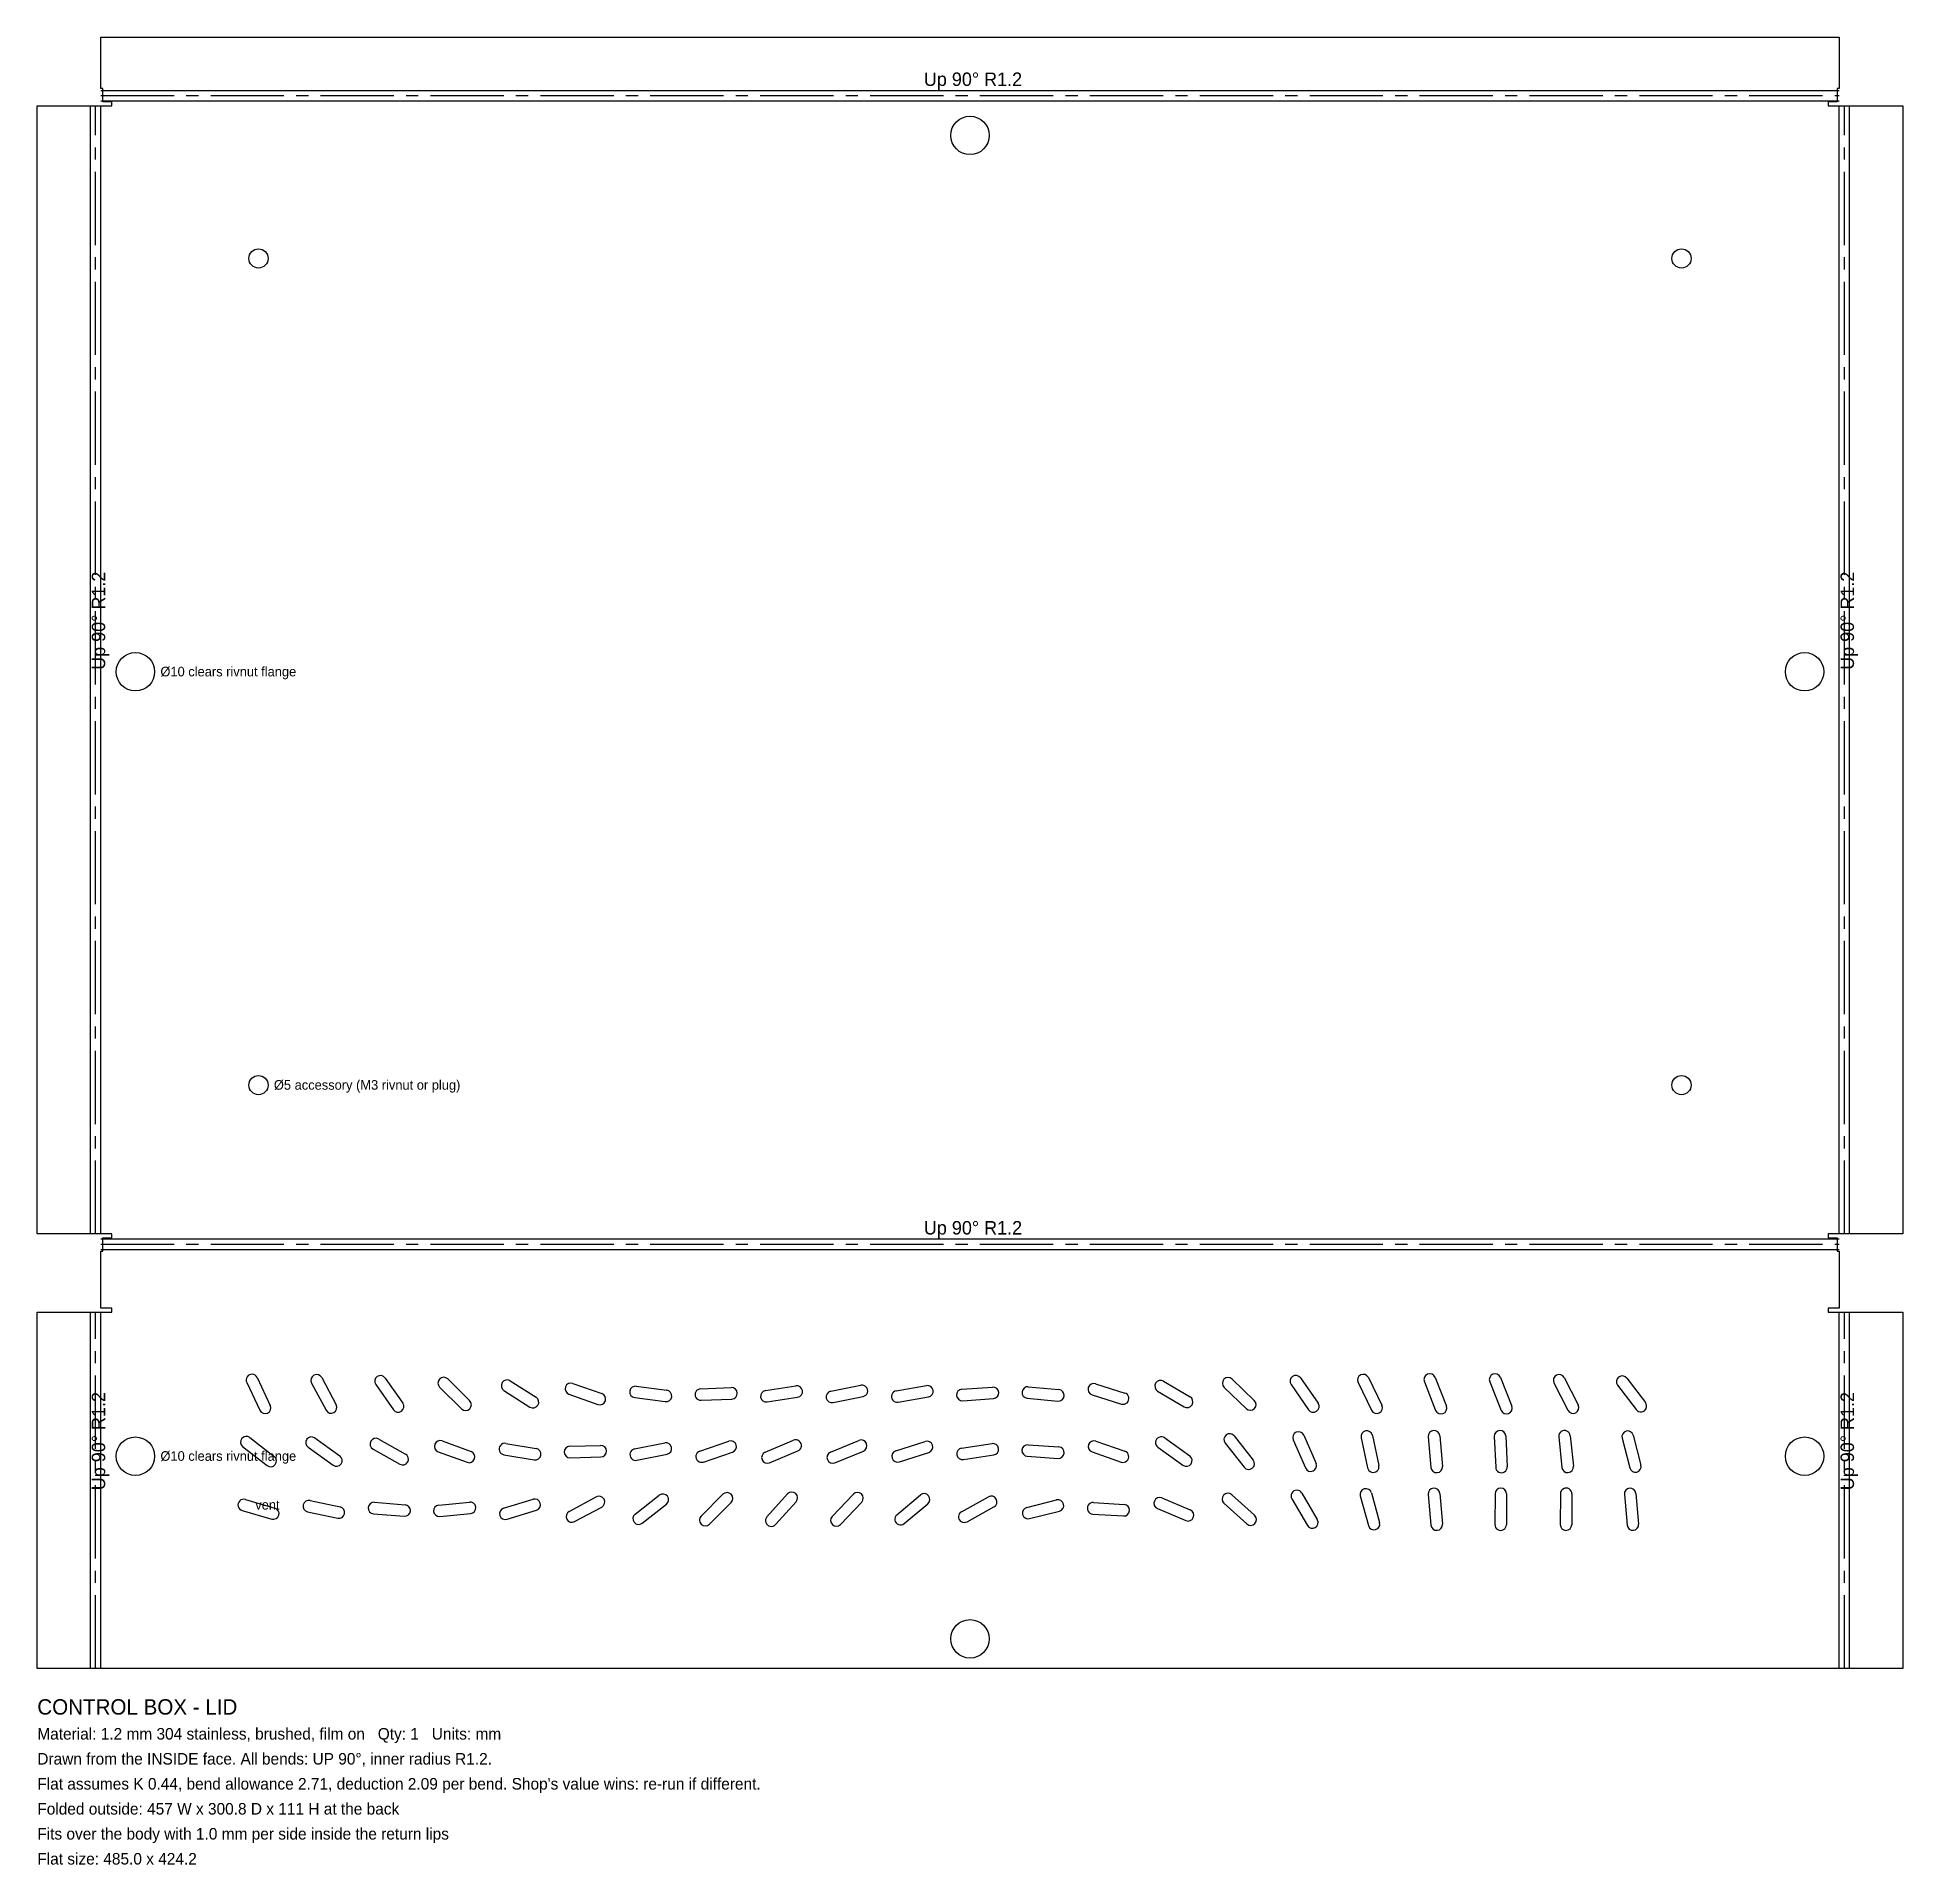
# Model space of a CAD drawing. Header units: millimetres. Extents: x -243 to 243, y -310 to 165.
import ezdxf

# ---------------------------------------------------------------- set-up
doc = ezdxf.new("R2010")
doc.units = ezdxf.units.MM
doc.linetypes.add('CENTER2', pattern=[28.575, 19.05, -3.175, 3.175, -3.175])
for name, color, linetype in [('Bend Center', 1, 'CENTER2'), ('Bend Notes', 3, 'CONTINUOUS'), ('Leaders', 5, 'CONTINUOUS'), ('Title', 7, 'CONTINUOUS'), ('Visible', 7, 'CONTINUOUS'), ('Visible Narrow', 8, 'CONTINUOUS')]:
    doc.layers.add(name, color=color, linetype=linetype)

msp = doc.modelspace()

# ---------------------------------------------------------------- linework, layer by layer
at = {"layer": 'Bend Center'}
for p, q in [((-227.3572, -146.2), (-227.3572, 147.2)), ((-226, 149.8572), (226, 149.8572)), ((227.3572, -146.2), (227.3572, 147.2)), ((-226, -148.8572), (226, -148.8572)), ((-227.3572, -259.2143), (-227.3572, -166.5143)), ((227.3572, -259.2143), (227.3572, -166.5143))]:
    msp.add_line(p, q, dxfattribs=at)
at = {"layer": 'Visible'}
for p, q in [((-226, 151.7143), (-226, 165.0143)), ((-226, 165.0143), (226, 165.0143)), ((226, 165.0143), (226, 151.7143)), ((-225.5, 151.7143), (-226, 151.7143)), ((-225.5, 148.2), (-225.5, 151.7143)), ((226, 151.7143), (225.5, 151.7143)), ((225.5, 151.7143), (225.5, 148.2)), ((-242.5143, -146.2), (-242.5143, 147.2)), ((-242.5143, 147.2), (-229.2143, 147.2)), ((-229.2143, 147.2), (-228.7143, 147.2)), ((-228.7143, 147.2), (-226, 147.2)), ((-226, 147.2), (-223.1, 147.2)), ((-223.1, 148.2), (-225.5, 148.2)), ((-223.1, 147.2), (-223.1, 148.2)), ((225.5, 148.2), (223.1, 148.2)), ((223.1, 148.2), (223.1, 147.2)), ((223.1, 147.2), (226, 147.2)), ((226, 147.2), (228.7143, 147.2)), ((228.7143, 147.2), (229.2143, 147.2)), ((229.2143, 147.2), (242.5143, 147.2)), ((242.5143, 147.2), (242.5143, -146.2)), ((-229.2143, -146.2), (-242.5143, -146.2)), ((-228.7143, -146.2), (-229.2143, -146.2)), ((-226, -146.2), (-228.7143, -146.2)), ((-223.1, -146.2), (-226, -146.2)), ((-225.5, -150.7143), (-225.5, -147.2)), ((-225.5, -147.2), (-223.1, -147.2)), ((-223.1, -147.2), (-223.1, -146.2)), ((226, -146.2), (223.1, -146.2)), ((223.1, -146.2), (223.1, -147.2)), ((223.1, -147.2), (225.5, -147.2)), ((225.5, -147.2), (225.5, -150.7143)), ((228.7143, -146.2), (226, -146.2)), ((229.2143, -146.2), (228.7143, -146.2)), ((242.5143, -146.2), (229.2143, -146.2)), ((-226, -165.5143), (-226, -150.7143)), ((-226, -150.7143), (-225.5, -150.7143)), ((225.5, -150.7143), (226, -150.7143)), ((226, -150.7143), (226, -165.5143)), ((-242.5143, -259.2143), (-242.5143, -166.5143)), ((-242.5143, -166.5143), (-229.2143, -166.5143)), ((-229.2143, -166.5143), (-228.7143, -166.5143)), ((-228.7143, -166.5143), (-226, -166.5143)), ((-223.1, -165.5143), (-226, -165.5143)), ((-226, -166.5143), (-223.1, -166.5143)), ((-223.1, -166.5143), (-223.1, -165.5143)), ((226, -165.5143), (223.1, -165.5143)), ((223.1, -165.5143), (223.1, -166.5143)), ((223.1, -166.5143), (226, -166.5143)), ((226, -166.5143), (228.7143, -166.5143)), ((228.7143, -166.5143), (229.2143, -166.5143)), ((229.2143, -166.5143), (242.5143, -166.5143)), ((242.5143, -166.5143), (242.5143, -259.2143)), ((-185.3516, -183.5568), (-181.9356, -190.7908)), ((-168.5525, -183.5782), (-164.7983, -190.6426)), ((-152.064, -183.677), (-147.4779, -190.2319)), ((-135.7856, -183.9334), (-130.1028, -189.5642)), ((68.1484, -183.9645), (73.9265, -189.4974)), ((85.9557, -183.6719), (90.5106, -190.2487)), ((103.5868, -183.5624), (107.1071, -190.7462)), ((120.926, -183.543), (123.8643, -190.9839)), ((137.9088, -183.5433), (140.8771, -190.9723)), ((154.5116, -183.5703), (158.1586, -190.6907)), ((170.76, -183.7263), (175.6223, -190.079)), ((-188.0644, -184.8378), (-184.6484, -192.0718)), ((-171.2017, -184.986), (-167.4475, -192.0505)), ((-154.5221, -185.3968), (-149.936, -191.9517)), ((-137.8972, -186.0645), (-132.2144, -191.6953)), ((-121.1806, -186.9353), (-114.4282, -191.2255)), ((-119.5718, -184.4032), (-112.8194, -188.6934)), ((-104.2713, -187.8905), (-96.7318, -190.5655)), ((-103.2682, -185.0632), (-95.7287, -187.7381)), ((-87.1615, -188.7796), (-79.2299, -189.8235)), ((-86.7701, -185.8052), (-78.8385, -186.8491)), ((-70.0581, -186.4795), (-62.0648, -186.1517)), ((-69.9352, -189.477), (-61.9419, -189.1491)), ((-53.1843, -186.9532), (-45.2812, -185.7118)), ((-52.7188, -189.9169), (-44.8157, -188.6754)), ((-36.2189, -187.1429), (-28.3799, -185.5461)), ((-35.6201, -190.0826), (-27.7811, -188.4857)), ((-19.1971, -187.0177), (-11.314, -185.6549)), ((-18.686, -189.9738), (-10.8029, -188.611)), ((-2.0941, -186.5945), (5.8867, -186.0413)), ((-1.8867, -189.5873), (6.0941, -189.0342)), ((14.8762, -188.9297), (22.8404, -189.6856)), ((15.1596, -185.9431), (23.1238, -186.699)), ((31.7346, -188.0514), (39.3695, -190.4404)), ((32.6305, -185.1883), (40.2654, -187.5773)), ((48.7939, -187.067), (55.6776, -191.1431)), ((50.3224, -184.4856), (57.2061, -188.5617)), ((66.0735, -186.1313), (71.8516, -191.6642)), ((83.4894, -185.38), (88.0443, -191.9567)), ((100.8929, -184.8825), (104.4132, -192.0663)), ((118.1357, -184.6448), (121.074, -192.0857)), ((135.1229, -184.6564), (138.0912, -192.0854)), ((151.8414, -184.938), (155.4884, -192.0583)), ((168.3777, -185.5497), (173.24, -191.9024)), ((68.7122, -198.7411), (73.6486, -205.0364)), ((86.7784, -198.5481), (89.9722, -205.8829)), ((104.6312, -198.5892), (106.3026, -206.4127)), ((122.1574, -198.7021), (122.8319, -206.6736)), ((139.3134, -198.7492), (139.6834, -206.7407)), ((156.084, -198.6822), (156.9003, -206.6404)), ((172.4624, -198.5674), (174.4441, -206.3181)), ((-189.0767, -201.5374), (-182.7682, -206.457)), ((-187.2318, -199.1717), (-180.9233, -204.0913)), ((-172.1251, -201.7038), (-165.6222, -206.3634)), ((-170.3778, -199.2652), (-163.8749, -203.9249)), ((-155.2212, -202.1572), (-148.2518, -206.085)), ((-153.7482, -199.5436), (-146.7788, -203.4715)), ((-138.2719, -202.8356), (-130.7674, -205.6073)), ((-137.2326, -200.0214), (-129.7281, -202.7931)), ((-121.1924, -203.6354), (-113.3015, -204.9524)), ((-120.6985, -200.6763), (-112.8076, -201.9933)), ((-104.0396, -201.4246), (-96.0427, -201.2052)), ((-87.2181, -202.1381), (-79.3773, -200.5503)), ((-86.6227, -205.0784), (-78.7819, -203.4906)), ((-70.2701, -202.6876), (-62.6995, -200.1021)), ((-69.3005, -205.5266), (-61.7299, -202.9411)), ((-53.2689, -202.9781), (-45.8914, -199.884)), ((-52.1086, -205.7446), (-44.7311, -202.6506)), ((-36.2697, -202.9558), (-28.8761, -199.9003)), ((-35.1239, -205.7284), (-27.7303, -202.6729)), ((-19.2667, -202.6016), (-11.6455, -200.1691)), ((-18.3545, -205.4595), (-10.7333, -203.0271)), ((-2.1808, -201.9363), (5.7273, -200.7269)), ((-1.7273, -204.9018), (6.1808, -203.6924)), ((15.112, -201.0441), (23.0933, -201.5916)), ((31.7293, -202.9205), (39.2874, -205.5425)), ((32.7126, -200.0862), (40.2707, -202.7082)), ((48.8747, -201.7043), (55.3782, -206.3632)), ((50.6218, -199.2655), (57.1253, -203.9244)), ((66.3514, -200.5922), (71.2878, -206.8876)), ((84.0278, -199.7457), (87.2216, -207.0806)), ((101.6974, -199.216), (103.3688, -207.0395)), ((119.1681, -198.9551), (119.8426, -206.9266)), ((136.3166, -198.888), (136.6866, -206.8794)), ((153.0997, -198.9883), (153.916, -206.9465)), ((169.5559, -199.3106), (171.5376, -207.0612)), ((-103.9573, -204.4235), (-95.9604, -204.2041)), ((14.9067, -204.0371), (22.888, -204.5845)), ((-189.2596, -218.14), (-181.5766, -220.3698)), ((-188.4234, -215.2589), (-180.7404, -217.4887)), ((-171.5959, -215.5079), (-163.7742, -217.1877)), ((-154.8696, -216.0044), (-146.8944, -216.6336)), ((-138.1282, -216.7153), (-130.1671, -215.9279)), ((-121.2642, -217.5559), (-113.6173, -215.2052)), ((-120.3827, -220.4234), (-112.7358, -218.0728)), ((-104.2322, -218.3964), (-97.1941, -214.593)), ((-102.8059, -221.0357), (-95.7678, -217.2323)), ((-87.0728, -219.1036), (-80.7791, -214.165)), ((-85.2209, -221.4637), (-78.9272, -216.5251)), ((-69.8893, -219.5817), (-64.2318, -213.9255)), ((-67.7682, -221.7032), (-62.1107, -216.047)), ((-52.7923, -219.7812), (-47.4361, -213.8389)), ((-50.5639, -221.7898), (-45.2077, -215.8474)), ((-35.8454, -219.6752), (-30.3263, -213.8838)), ((-33.6737, -221.7448), (-28.1546, -215.9535)), ((-19.0288, -219.2352), (-12.8989, -214.0948)), ((-17.1011, -221.5339), (-10.9712, -216.3935)), ((-2.2256, -218.442), (4.771, -214.5629)), ((-0.771, -221.0657), (6.2256, -217.1867)), ((14.755, -217.3351), (22.5135, -215.3842)), ((32.103, -216.064), (40.087, -216.5707)), ((48.7315, -217.641), (56.102, -220.7516)), ((49.898, -214.8771), (57.2685, -217.9876)), ((66.0269, -216.2445), (71.9612, -221.6095)), ((68.0388, -214.0191), (73.9731, -219.3841)), ((83.6908, -215.1127), (87.7168, -222.0258)), ((86.2832, -213.6029), (90.3092, -220.516)), ((101.4825, -214.3629), (103.6273, -222.07)), ((104.3727, -213.5586), (106.5175, -221.2658)), ((119.1516, -213.9629), (119.8602, -221.9315)), ((122.1398, -213.6972), (122.8484, -221.6657)), ((136.5248, -213.8051), (136.4753, -221.805)), ((139.5247, -213.8237), (139.4752, -221.8236)), ((153.5248, -213.8051), (153.4752, -221.805)), ((156.5248, -213.8237), (156.4752, -221.8236)), ((170.156, -213.9608), (170.8555, -221.9302)), ((173.1445, -213.6985), (173.844, -221.6679)), ((-172.2258, -218.441), (-164.4041, -220.1208)), ((-155.1056, -218.9951), (-147.1304, -219.6243)), ((-137.8329, -219.7007), (-129.8718, -218.9134)), ((15.4865, -220.2445), (23.245, -218.2936)), ((31.913, -219.058), (39.897, -219.5646)), ((-228.7143, -259.2143), (-242.5143, -259.2143)), ((-226, -259.2143), (-228.7143, -259.2143)), ((226, -259.2143), (-226, -259.2143)), ((228.7143, -259.2143), (226, -259.2143)), ((242.5143, -259.2143), (228.7143, -259.2143))]:
    msp.add_line(p, q, dxfattribs=at)
for centre, radius in [((0, 139.5), 5), ((-185, 107.5), 2.5), ((185, 107.5), 2.5), ((-217, 0), 5), ((217, 0), 5), ((-185, -107.5), 2.5), ((185, -107.5), 2.5), ((-217, -204.0143), 5), ((217, -204.0143), 5), ((0, -251.5143), 5)]:
    msp.add_circle(centre, radius, dxfattribs=at)
for centre, start, end in [((-186.708, -184.1973), 25.2775, 205.2775), ((-169.8771, -184.2821), 27.987, 207.987), ((-153.2931, -184.5369), 34.9785, 214.9785), ((-136.8414, -184.9989), 45.2634, 225.2634), ((-120.3762, -185.6692), 57.5697, 237.5697), ((49.5582, -185.7763), 59.3684, 239.3684), ((67.1109, -185.0479), 46.242, 226.242), ((84.7226, -184.526), 34.7055, 214.7055), ((102.2398, -184.2224), 26.1065, 206.1065), ((119.5309, -184.0939), 21.5479, 201.5479), ((136.5159, -184.0999), 21.7793, 201.7793), ((153.1765, -184.2542), 27.1213, 207.1213), ((169.5688, -184.638), 37.4303, 217.4303), ((-113.6238, -189.9594), 237.5697, 57.5697), ((-103.7698, -186.4769), 70.4661, 250.4661), ((-96.2302, -189.1518), 250.4661, 70.4661), ((-86.9658, -187.2924), 82.5022, 262.5022), ((-79.0342, -188.3363), 262.5022, 82.5022), ((-69.9966, -187.9783), 92.3489, 272.3489), ((-62.0034, -187.6504), 272.3489, 92.3489), ((-52.9515, -188.4351), 98.9275, 278.9275), ((-45.0485, -187.1936), 278.9275, 98.9275), ((-35.9195, -188.6127), 101.5137, 281.5137), ((-28.0805, -187.0159), 281.5137, 101.5137), ((-18.9415, -188.4957), 99.8081, 279.8081), ((-11.0585, -187.1329), 279.8081, 99.8081), ((-1.9904, -188.0909), 93.9651, 273.9651), ((5.9904, -187.5377), 273.9651, 93.9651), ((15.0179, -187.4364), 84.5785, 264.5785), ((22.9821, -188.1923), 264.5785, 84.5785), ((32.1825, -186.6198), 72.6246, 252.6246), ((39.8175, -189.0089), 252.6246, 72.6246), ((56.4418, -189.8524), 239.3684, 59.3684), ((-183.292, -191.4313), 205.2775, 25.2775), ((-166.1229, -191.3466), 207.987, 27.987), ((-148.7069, -191.0918), 214.9785, 34.9785), ((-131.1586, -190.6297), 225.2634, 45.2634), ((72.8891, -190.5808), 226.242, 46.242), ((89.2774, -191.1027), 214.7055, 34.7055), ((105.7602, -191.4062), 206.1065, 26.1065), ((122.4691, -191.5348), 201.5479, 21.5479), ((139.4841, -191.5288), 201.7793, 21.7793), ((156.8235, -191.3745), 207.1213, 27.1213), ((174.4312, -190.9907), 217.4303, 37.4303), ((-188.1543, -200.3545), 52.0519, 232.0519), ((67.5318, -199.6666), 38.1012, 218.1012), ((85.4031, -199.1469), 23.5294, 203.5294), ((103.1643, -198.9026), 12.0596, 192.0596), ((120.6627, -198.8286), 4.8371, 184.8371), ((137.815, -198.8186), 2.6506, 182.6506), ((154.5918, -198.8352), 5.8565, 185.8565), ((171.0091, -198.939), 14.3425, 194.3425), ((-171.2515, -200.4845), 54.3766, 234.3766), ((-154.4847, -200.8504), 60.5947, 240.5947), ((-147.5153, -204.7783), 240.5947, 60.5947), ((-137.7523, -201.4285), 69.729, 249.729), ((-130.2477, -204.2002), 249.729, 69.729), ((-120.9454, -202.1558), 80.5244, 260.5244), ((-113.0546, -203.4728), 260.5244, 80.5244), ((-103.9985, -202.9241), 91.5718, 271.5718), ((-96.0015, -202.7046), 271.5718, 91.5718), ((-86.9204, -203.6083), 101.4481, 281.4481), ((-79.0796, -202.0204), 281.4481, 101.4481), ((-69.7853, -204.1071), 108.8561, 288.8561), ((-62.2147, -201.5216), 288.8561, 108.8561), ((-52.6887, -204.3614), 112.7528, 292.7528), ((-45.3113, -201.2673), 292.7528, 112.7528), ((-35.6968, -204.3421), 112.4535, 292.4535), ((-28.3032, -201.2866), 292.4535, 112.4535), ((-18.8106, -204.0306), 107.7013, 287.7013), ((-11.1894, -201.5981), 287.7013, 107.7013), ((-1.954, -203.4191), 98.6954, 278.6954), ((5.954, -202.2096), 278.6954, 98.6954), ((15.0094, -202.5406), 86.0763, 266.0763), ((22.9906, -203.088), 266.0763, 86.0763), ((32.2209, -201.5033), 70.8678, 250.8678), ((39.7791, -204.1253), 250.8678, 70.8678), ((49.7483, -200.4849), 54.383, 234.383), ((-181.8457, -205.2741), 232.0519, 52.0519), ((-164.7485, -205.1442), 234.3766, 54.3766), ((56.2517, -205.1438), 234.383, 54.383), ((72.4682, -205.962), 218.1012, 38.1012), ((88.5969, -206.4818), 203.5294, 23.5294), ((104.8357, -206.7261), 192.0596, 12.0596), ((121.3373, -206.8001), 184.8371, 4.8371), ((138.185, -206.8101), 182.6506, 2.6506), ((155.4082, -206.7935), 185.8565, 5.8565), ((172.9909, -206.6897), 194.3425, 14.3425), ((-46.3219, -214.8432), 317.9698, 137.9698), ((84.987, -214.3578), 30.2161, 210.2161), ((102.9276, -213.9608), 15.551, 195.551), ((120.6457, -213.8301), 5.0818, 185.0818), ((138.0248, -213.8144), 359.6451, 179.6451), ((155.0248, -213.8144), 359.645, 179.645), ((171.6502, -213.8297), 5.0164, 185.0164), ((-188.8415, -216.6995), 73.8162, 253.8162), ((-181.1585, -218.9292), 253.8162, 73.8162), ((-171.9108, -216.9744), 77.8789, 257.8789), ((-164.0892, -218.6542), 257.8789, 77.8789), ((-154.9876, -217.4997), 85.4888, 265.4888), ((-147.0124, -218.1289), 265.4888, 85.4888), ((-137.9806, -218.208), 95.6484, 275.6484), ((-130.0194, -217.4206), 275.6484, 95.6484), ((-120.8234, -218.9897), 107.0873, 287.0873), ((-113.1766, -216.639), 287.0873, 107.0873), ((-96.481, -215.9126), 298.3871, 118.3871), ((-79.8532, -215.345), 308.1209, 128.1209), ((-63.1712, -214.9862), 314.9934, 134.9934), ((-29.2405, -214.9187), 316.3789, 136.3789), ((-11.935, -215.2441), 309.9827, 129.9827), ((5.4983, -215.8748), 299.0047, 119.0047), ((15.1208, -218.7898), 104.1144, 284.1144), ((22.8792, -216.8389), 284.1144, 104.1144), ((32.008, -217.561), 86.3691, 266.3691), ((39.992, -218.0677), 266.3691, 86.3691), ((49.3147, -216.2591), 67.1191, 247.1191), ((56.6853, -219.3696), 247.1191, 67.1191), ((67.0328, -215.1318), 47.8847, 227.8847), ((-103.519, -219.716), 118.3871, 298.3871), ((-86.1468, -220.2836), 128.1209, 308.1209), ((-68.8288, -220.6424), 134.9934, 314.9934), ((-51.6781, -220.7855), 137.9698, 317.9698), ((-34.7595, -220.71), 136.3789, 316.3789), ((-18.065, -220.3846), 129.9827, 309.9827), ((-1.4983, -219.7539), 119.0047, 299.0047), ((72.9672, -220.4968), 227.8847, 47.8847), ((89.013, -221.2709), 210.2161, 30.2161), ((105.0724, -221.6679), 195.551, 15.551), ((121.3543, -221.7986), 185.0818, 5.0818), ((137.9752, -221.8143), 179.6451, 359.6451), ((154.9752, -221.8143), 179.645, 359.645), ((172.3498, -221.799), 185.0164, 5.0164)]:
    msp.add_arc(centre, 1.5, start, end, dxfattribs=at)
at = {"layer": 'Visible Narrow'}
for p, q in [((-226, 151.2143), (226, 151.2143)), ((-228.7143, -146.2), (-228.7143, 147.2)), ((-226, 148.5), (226, 148.5)), ((-226, -146.2), (-226, 147.2)), ((226, -146.2), (226, 147.2)), ((228.7143, -146.2), (228.7143, 147.2)), ((-226, -147.5), (226, -147.5)), ((-226, -150.2143), (226, -150.2143)), ((-228.7143, -259.2143), (-228.7143, -166.5143)), ((-226, -259.2143), (-226, -166.5143)), ((226, -259.2143), (226, -166.5143)), ((228.7143, -259.2143), (228.7143, -166.5143))]:
    msp.add_line(p, q, dxfattribs=at)

# ---------------------------------------------------------------- texts
at = {"layer": 'Bend Notes'}
for p in [(-12, 152.3572), (-12, -146.3572)]:
    msp.add_text('Up 90%%D R1.2', height=3.5, dxfattribs=at).set_placement(p)
for p in [(-224.8572, 0.5), (229.8572, 0.5), (-224.8572, -212.8643), (229.8572, -212.8643)]:
    msp.add_text('Up 90%%D R1.2', height=3.5, rotation=90, dxfattribs=at).set_placement(p)
at = {"layer": 'Leaders'}
for s, p in [('%%c10 clears rivnut flange', (-210.5, -1.2)), ('%%c5 accessory (M3 rivnut or plug)', (-181, -108.7)), ('%%c10 clears rivnut flange', (-210.5, -205.2143)), ('vent', (-185.8415, -217.8995))]:
    msp.add_text(s, height=2.5, dxfattribs=at).set_placement(p)
at = {"layer": 'Title'}
for s, height, p in [('CONTROL BOX - LID', 4, (-242.5143, -271.2143)), ('Material: 1.2 mm 304 stainless, brushed, film on   Qty: 1   Units: mm', 3, (-242.5143, -277.7143)), ('Drawn from the INSIDE face. All bends: UP 90%%D, inner radius R1.2.', 3, (-242.5143, -284.2143)), ("Flat assumes K 0.44, bend allowance 2.71, deduction 2.09 per bend. Shop's value wins: re-run if different.", 3, (-242.5143, -290.7143)), ('Folded outside: 457 W x 300.8 D x 111 H at the back', 3, (-242.5143, -297.2143)), ('Fits over the body with 1.0 mm per side inside the return lips', 3, (-242.5143, -303.7143)), ('Flat size: 485.0 x 424.2', 3, (-242.5143, -310.2143))]:
    msp.add_text(s, height=height, dxfattribs=at).set_placement(p)

doc.saveas('drawing.dxf')
